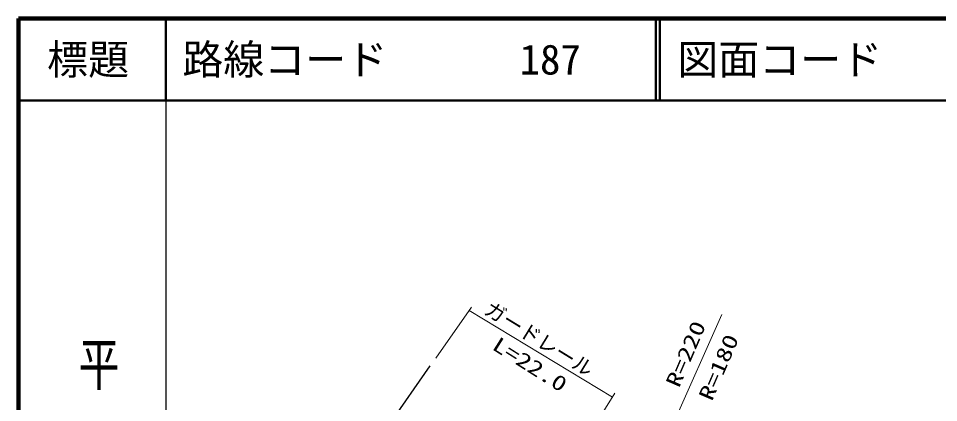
# Model space of a CAD drawing. Units: millimetres, scale not verified. Extents: x 40000 to 680000, y 20000 to 380000.
# Drawn here: x 40000 to 152266, y 333196 to 380000 of the extents above; entities that cross this region are included whole.
import ezdxf
from ezdxf.enums import TextEntityAlignment as Align

# ---------------------------------------------------------------- set-up
doc = ezdxf.new("R2010")
doc.units = ezdxf.units.MM
doc.header["$LTSCALE"] = 1000
for name, color, linetype, lineweight in [('M-BGD', 7, 'Continuous', 25), ('M-BGD-HTXT', 7, 'Continuous', 13), ('M-TTL', 7, 'Continuous', 140), ('M-TTL-BAND', 7, 'Continuous', 25), ('M-TTL-LINE', 7, 'Continuous', 50)]:
    doc.layers.add(name, color=color, linetype=linetype, lineweight=lineweight)
doc.layers.add('M-TTL-TXT', color=7, linetype='Continuous')
doc.styles.add('@ＭＳ ゴシック', font='')
doc.styles.add('ＭＳ ゴシック', font='')
doc.styles.get('@ＭＳ ゴシック').set_extended_font_data('@MS Gothic')
doc.styles.get('ＭＳ ゴシック').set_extended_font_data('MS Gothic')

msp = doc.modelspace()

# ---------------------------------------------------------------- linework, layer by layer
at = {"layer": 'M-BGD'}
msp.add_line((78144, 320441), (90256, 337668), dxfattribs=at)
at = {"layer": 'M-BGD-HTXT'}
for p, q in [((90921, 338613), (95271, 344801)), ((95007, 344426), (112468, 333849)), ((125839, 343915), (107385, 302850)), ((103614, 319761), (112767, 334325))]:
    msp.add_line(p, q, dxfattribs=at)
at = {"layer": 'M-TTL', "color": 2}
for p, q in [((40000, 380000), (40000, 20000)), ((680000, 380000), (40000, 380000))]:
    msp.add_line(p, q, dxfattribs=at)
at = {"layer": 'M-TTL-BAND'}
msp.add_line((58000, 370000), (58000, 20000), dxfattribs=at)
at = {"layer": 'M-TTL-LINE'}
for p, q in [((58000, 380000), (58000, 370000)), ((117750, 380000), (117750, 370000)), ((118250, 380000), (118250, 370000)), ((40000, 370000), (680000, 370000))]:
    msp.add_line(p, q, dxfattribs=at)

# ---------------------------------------------------------------- texts
at = {"layer": 'M-BGD-HTXT', "style": 'ＭＳ ゴシック'}
msp.add_text('ガードレール', height=1833, rotation=328.5, dxfattribs=at).set_placement((96382, 343622), align=Align.BOTTOM_LEFT)
at = {"layer": 'M-BGD-HTXT', "style": 'ＭＳ ゴシック', "width": 1.35}
for s, rotation, p in [('R=220', 66.7, (121101, 334681)), ('R=180', 66.7, (125112, 333055)), ('L=22.0', 327.8, (97365, 339301))]:
    msp.add_text(s, height=1833, rotation=rotation, dxfattribs=at).set_placement(p, align=Align.BOTTOM_LEFT)
at = {"layer": 'M-TTL-BAND', "style": '@ＭＳ ゴシック', "width": 1.4}
msp.add_text('平  面  図', height=3666, rotation=270, dxfattribs=at).set_placement((49777, 306475), align=Align.MIDDLE_RIGHT)
at = {"layer": 'M-TTL-TXT', "style": 'ＭＳ ゴシック'}
msp.add_text('標題', height=3666, dxfattribs=at).set_placement((48500, 375000), align=Align.MIDDLE_CENTER)
for s, p in [('路線コード', (60000, 375000)), ('187', (101142, 375000)), ('図面コード', (120380, 375000))]:
    msp.add_text(s, height=3666, dxfattribs=at).set_placement(p, align=Align.MIDDLE_LEFT)

doc.saveas('drawing.dxf')
